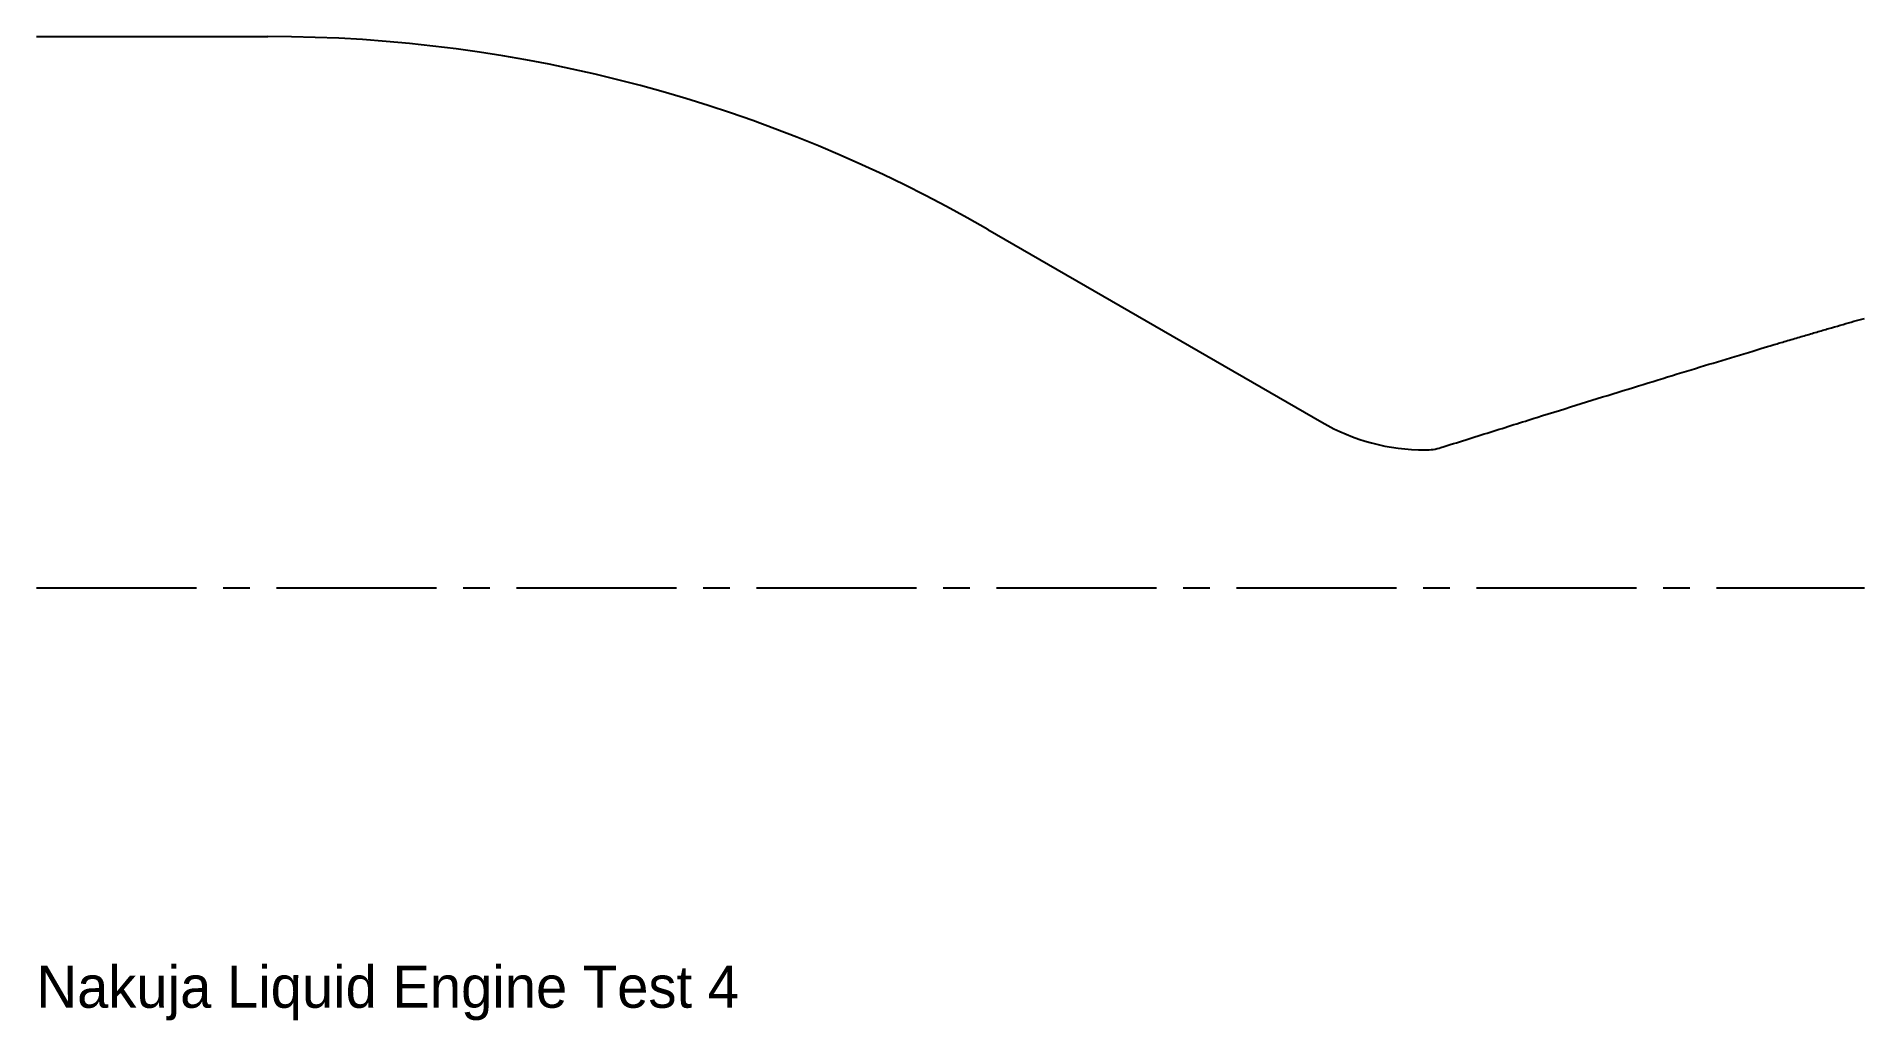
# Model space of a CAD drawing. Header units: millimetres. Extents: x 0 to 218, y -52 to 66.
import ezdxf

# ---------------------------------------------------------------- set-up
doc = ezdxf.new("R2010")
doc.units = ezdxf.units.MM
doc.linetypes.add('CENTER2', pattern=[28.575, 19.05, -3.175, 3.175, -3.175])
doc.layers.get('0').update_dxf_attribs({"color": 1})
doc.layers.add('Dimensions', color=5, linetype='Continuous')
doc.styles.get("Standard").update_dxf_attribs({"font": 'txt', "width": 0.75})

msp = doc.modelspace()

# ---------------------------------------------------------------- linework, layer by layer
for p, q in [((0, 65.63067), (27.555412, 65.63067)), ((113.25391, 42.667827), (153.026722, 19.704984))]:
    msp.add_line(p, q)
at = {"color": 3, "linetype": 'CENTER2'}
msp.add_line((0, 0), (217.635941, 0), dxfattribs=at)
for centre, radius, start, end in [((27.555412, -105.766326), 171.396996, 60, 90), ((165.332472, 41.019169), 24.611501, 240, 270), ((165.332472, 22.675397), 6.267729, 270, 287.511442)]:
    msp.add_arc(centre, radius, start, end)
msp.add_open_spline([(167.218409, 16.698134), (201.925873, 27.648976), (217.635941, 32.082721)], degree=2)

# ---------------------------------------------------------------- texts
at = {"layer": 'Dimensions', "color": 3}
msp.add_text('Nakuja Liquid Engine Test 4', height=5, dxfattribs=at).set_placement((0, -50))

doc.saveas('drawing.dxf')
